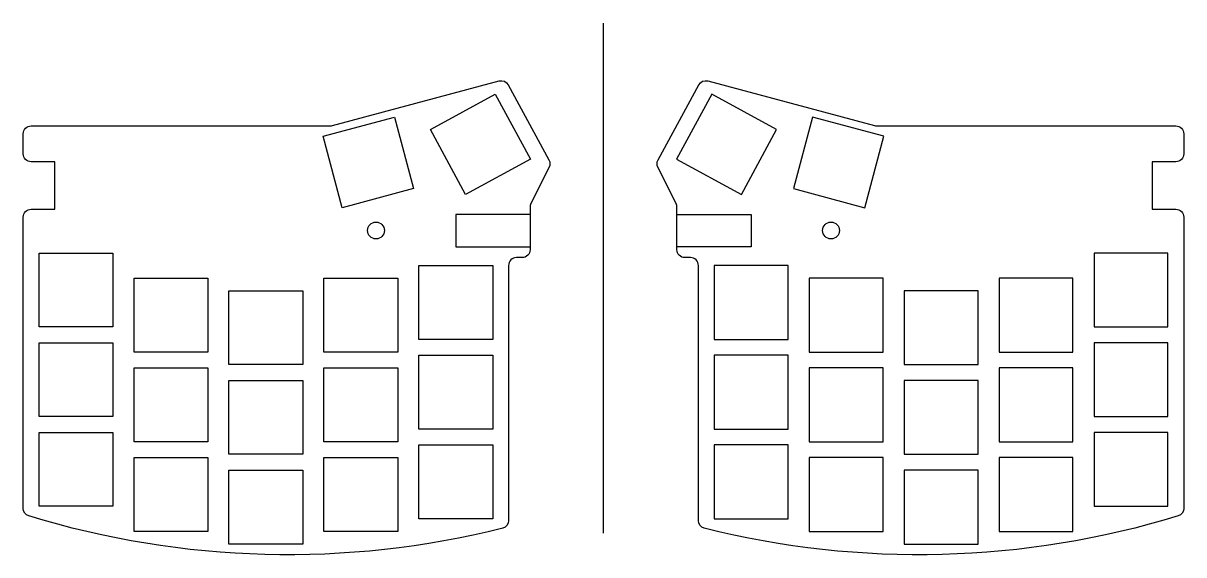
# Model space of a CAD drawing. Header units: millimetres. Extents: x -223 to -3, y 2 to 102.
import ezdxf

# ---------------------------------------------------------------- set-up
doc = ezdxf.new("R2010")
doc.units = ezdxf.units.MM
doc.layers.get('0').update_dxf_attribs({"linetype": 'CONTINUOUS'})

msp = doc.modelspace()

# ---------------------------------------------------------------- linework, layer by layer
for p, q in [((-113.13, 5.83), (-113.13, 102.45)), ((-127.04, 66.17), (-141.14, 66.17)), ((-141.14, 66.17), (-141.14, 60.07)), ((-99.22, 66.17), (-85.12, 66.17)), ((-85.12, 66.17), (-85.12, 60.07)), ((-141.14, 60.07), (-127.04, 60.07)), ((-85.12, 60.07), (-99.22, 60.07))]:
    msp.add_line(p, q)
for points in [[(-132.24, 6.73, -0.136537), (-222.05, 9.07, -0.329542), (-223.11, 10.5), (-223.11, 65.69, -0.414214), (-221.61, 67.19), (-217.11, 67.19), (-217.11, 76.19), (-221.61, 76.19, -0.414214), (-223.11, 77.69), (-223.11, 81.49, -0.414214), (-221.61, 82.99), (-164.89, 82.99, 0.065543), (-164.5, 83.04), (-132.9, 91.51, -0.34677), (-131.19, 90.77), (-123.46, 76.53, -0.244952), (-123.44, 75.15), (-126.88, 68.25, 0.116389), (-127.04, 67.58), (-127.04, 59.52, -0.414214), (-128.54, 58.02), (-129.61, 58.02, 0.414214), (-131.11, 56.52), (-131.11, 8.18, -0.344051)], [(-95.07, 90.77, -0.34677), (-93.36, 91.51), (-61.76, 83.04, 0.065543), (-61.37, 82.99), (-4.65, 82.99, -0.414214), (-3.15, 81.49), (-3.15, 77.69, -0.414214), (-4.65, 76.19), (-9.15, 76.19), (-9.15, 67.19), (-4.65, 67.19, -0.414214), (-3.15, 65.69), (-3.15, 10.5, -0.329542), (-4.21, 9.07, -0.136537), (-94.02, 6.73, -0.344051), (-95.15, 8.18), (-95.15, 56.52, 0.414214), (-96.65, 58.02), (-97.72, 58.02, -0.414214), (-99.22, 59.52), (-99.22, 67.58, 0.116389), (-99.38, 68.25), (-102.83, 75.15, -0.244952), (-102.8, 76.53)]]:
    msp.add_lwpolyline(points, format="xyb", close=True)
for points in [[(-126.96, 76.69), (-139.26, 70), (-145.94, 82.31), (-133.64, 88.99)], [(-80.32, 82.31), (-92.62, 88.99), (-99.31, 76.69), (-87, 70)], [(-166.26, 81.02), (-152.74, 84.64), (-149.11, 71.11), (-162.64, 67.49)], [(-60, 81.02), (-73.52, 84.64), (-77.15, 71.11), (-63.62, 67.49)], [(-220.11, 58.9), (-206.11, 58.9), (-206.11, 44.9), (-220.11, 44.9)], [(-20.15, 58.9), (-20.15, 44.9), (-6.15, 44.9), (-6.15, 58.9)], [(-148.11, 56.52), (-134.11, 56.52), (-134.11, 42.52), (-148.11, 42.52)], [(-78.15, 56.52), (-92.15, 56.52), (-92.15, 42.52), (-78.15, 42.52)], [(-202.11, 40.14), (-202.11, 54.13), (-188.11, 54.13), (-188.11, 40.14)], [(-166.11, 54.13), (-152.11, 54.13), (-152.11, 40.14), (-166.11, 40.14)], [(-60.15, 54.13), (-74.15, 54.13), (-74.15, 40.14), (-60.15, 40.14)], [(-24.15, 54.13), (-38.15, 54.13), (-38.15, 40.14), (-24.15, 40.14)], [(-184.11, 51.75), (-170.11, 51.75), (-170.11, 37.75), (-184.11, 37.75)], [(-42.15, 51.75), (-56.15, 51.75), (-56.15, 37.75), (-42.15, 37.75)], [(-220.11, 41.9), (-206.11, 41.9), (-206.11, 27.9), (-220.11, 27.9)], [(-6.15, 41.9), (-20.15, 41.9), (-20.15, 27.9), (-6.15, 27.9)], [(-134.11, 39.52), (-134.11, 25.52), (-148.11, 25.52), (-148.11, 39.52)], [(-78.15, 25.52), (-78.15, 39.52), (-92.15, 39.52), (-92.15, 25.52)], [(-188.11, 37.13), (-188.11, 23.14), (-202.11, 23.14), (-202.11, 37.13)], [(-166.11, 23.14), (-166.11, 37.13), (-152.11, 37.13), (-152.11, 23.14)], [(-60.15, 23.14), (-60.15, 37.13), (-74.15, 37.13), (-74.15, 23.14)], [(-38.15, 23.14), (-24.15, 23.14), (-24.15, 37.13), (-38.15, 37.13)], [(-170.11, 34.75), (-170.11, 20.75), (-184.11, 20.75), (-184.11, 34.75)], [(-42.15, 20.75), (-42.15, 34.75), (-56.15, 34.75), (-56.15, 20.75)], [(-220.11, 24.9), (-206.11, 24.9), (-206.11, 10.9), (-220.11, 10.9)], [(-6.15, 24.9), (-20.15, 24.9), (-20.15, 10.9), (-6.15, 10.9)], [(-134.11, 8.52), (-148.11, 8.52), (-148.11, 22.52), (-134.11, 22.52)], [(-78.15, 8.52), (-78.15, 22.52), (-92.15, 22.52), (-92.15, 8.52)], [(-202.11, 20.13), (-188.11, 20.13), (-188.11, 6.14), (-202.11, 6.14)], [(-166.11, 20.13), (-152.11, 20.13), (-152.11, 6.14), (-166.11, 6.14)], [(-60.15, 20.13), (-74.15, 20.13), (-74.15, 6.14), (-60.15, 6.14)], [(-24.15, 20.13), (-38.15, 20.13), (-38.15, 6.14), (-24.15, 6.14)], [(-170.11, 17.75), (-170.11, 3.75), (-184.11, 3.75), (-184.11, 17.75)], [(-42.15, 3.75), (-42.15, 17.75), (-56.15, 17.75), (-56.15, 3.75)]]:
    msp.add_lwpolyline(points, close=True)
for centre in [(-156.25, 63.16), (-70.01, 63.16)]:
    msp.add_circle(centre, 1.6)

doc.saveas('drawing.dxf')
